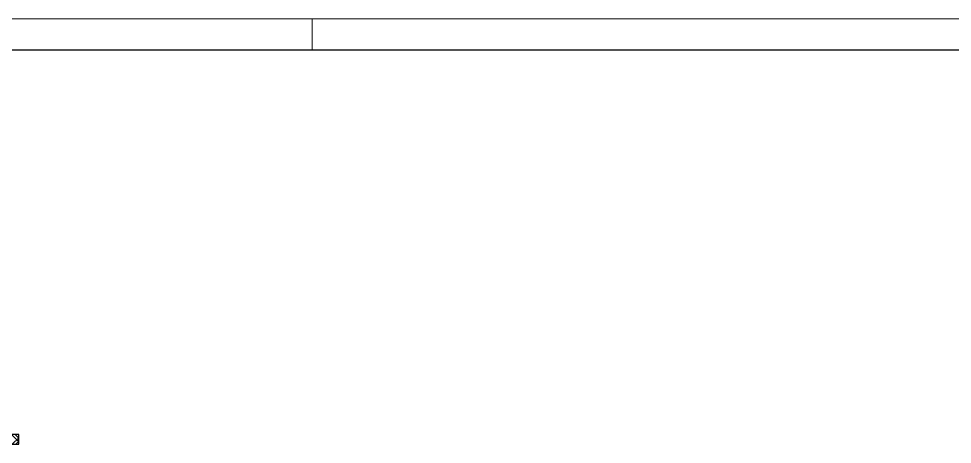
# Model space of a CAD drawing. Extents: x 1022 to 7350, y 170 to 3791.
# Drawn here: x 4524 to 6357, y 2956 to 3791 of the extents above; entities that cross this region are included whole.
import ezdxf

# ---------------------------------------------------------------- set-up
doc = ezdxf.new("R2010")
doc.units = 0
doc.layers.add('8', color=8, linetype='Continuous')
doc.layers.add('Pilares', color=5, linetype='Continuous')
doc.layers.add('FOLHA', color=255, linetype='Continuous', lineweight=5)

msp = doc.modelspace()

# ---------------------------------------------------------------- linework, layer by layer
at = {"color": 30}
msp.add_line((1174.16, 3729.88), (7288.84, 3729.88), dxfattribs=at)
at = {"layer": '8', "linetype": 'Continuous'}
for p, q in [((4510.19, 2975.15), (4524.47, 2960.86)), ((4511.52, 2956.15), (4524.47, 2969.1)), ((4517.26, 2975.15), (4524.47, 2967.93)), ((4524.33, 2975.14), (4524.47, 2975)), ((4524.47, 2975.14), (4524.47, 2975.14)), ((4524.47, 2975.14), (4524.47, 2975.14)), ((4518.59, 2956.15), (4524.47, 2962.03)), ((4524.47, 2956.14), (4524.47, 2956.14)), ((4524.47, 2956.14), (4524.47, 2956.14))]:
    msp.add_line(p, q, dxfattribs=at)
at = {"layer": 'FOLHA'}
for p, q in [((1021.75, 3790.85), (7349.8, 3790.85)), ((5100.23, 3790.85), (5100.23, 3729.88))]:
    msp.add_line(p, q, dxfattribs=at)
at = {"layer": 'Pilares', "linetype": 'Continuous'}
msp.add_lwpolyline([(4464.47, 2956.15), (4524.47, 2956.14), (4524.47, 2975.14), (4464.47, 2975.15), (4464.47, 2956.15)], dxfattribs=at)

doc.saveas('drawing.dxf')
